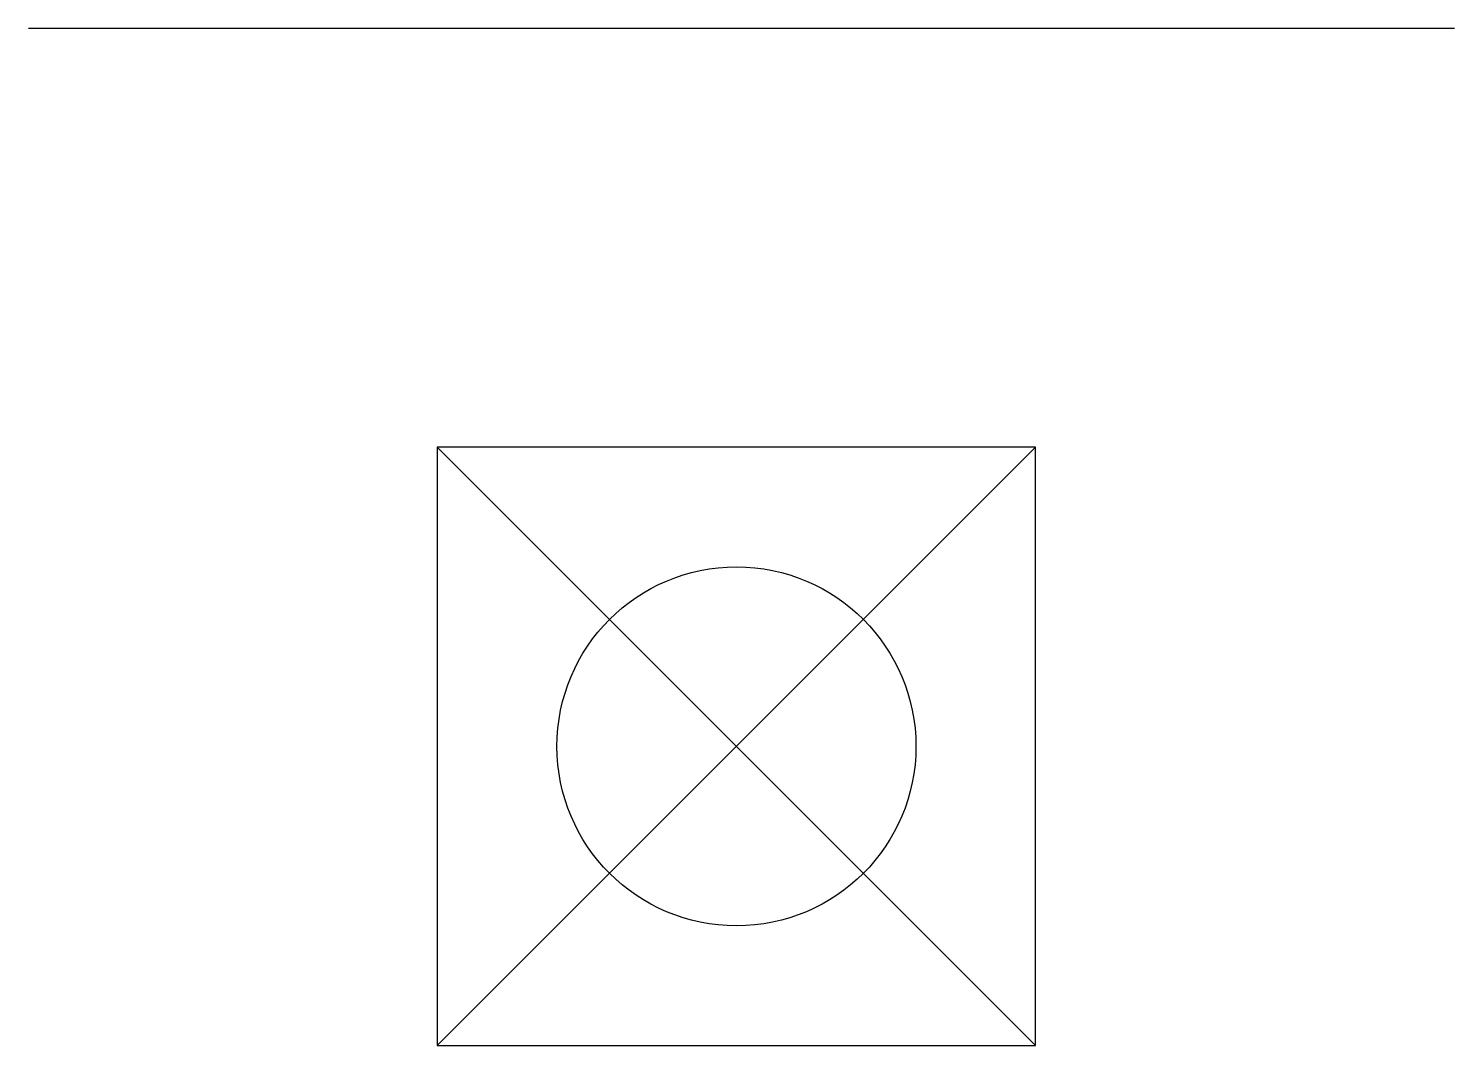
# Model space of a CAD drawing. Header units: millimetres. Extents: x -5.9 to 6, y 15.5 to 24.
import ezdxf

# ---------------------------------------------------------------- set-up
doc = ezdxf.new("R2010")
doc.units = ezdxf.units.MM
doc.layers.get('0').update_dxf_attribs({"linetype": 'CONTINUOUS'})

msp = doc.modelspace()

# ---------------------------------------------------------------- linework, layer by layer
for p, q in [((6, 24), (-5.916, 24)), ((2.5, 20.5), (-2.5, 15.5)), ((-2.5, 20.5), (2.5, 15.5))]:
    msp.add_line(p, q)
msp.add_lwpolyline([(2.5, 20.5), (-2.5, 20.5), (-2.5, 15.5), (2.5, 15.5)], close=True)
msp.add_circle((0, 18), 1.5)

doc.saveas('drawing.dxf')
